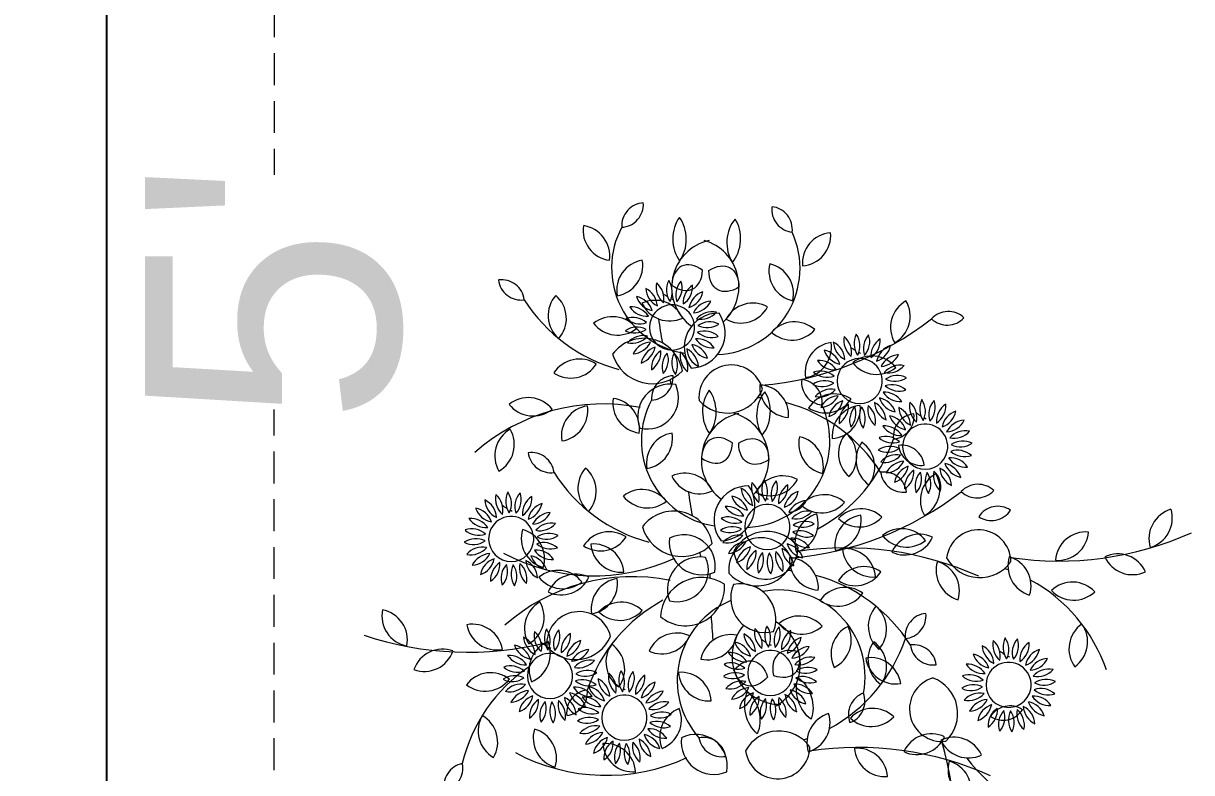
# Model space of a CAD drawing. Header units: inches. Extents: x 572007 to 584304, y -133032 to -127720.
# Drawn here: x 573082.63 to 573119.31, y -132232.44 to -132208.93 of the extents above; entities that cross this region are included whole.
import ezdxf

# ---------------------------------------------------------------- set-up
doc = ezdxf.new("R2010")
doc.units = ezdxf.units.IN
doc.header["$LTSCALE"] = 2
doc.header["$MEASUREMENT"] = 0
doc.header["$PDSIZE"] = 60727.40515
doc.linetypes.add('DASHED', pattern=[0.75, 0.5, -0.25])
doc.styles.get("Standard").update_dxf_attribs({"font": 'arial.ttf'})
doc.dimstyles.new('Standard$0', dxfattribs={"dimtxt": 12, "dimasz": 2.5, "dimexe": 0, "dimexo": 0, "dimgap": 0, "dimtad": 0, "dimdec": 1, "dimzin": 0, "dimdsep": 46, "dimlunit": 4, "dimtxsty": 'Standard', "dimblk": 'ARCHTICK', "dimcen": 15.09, "dimclrd": 47, "dimadec": 0, "dimazin": 0, "dimtfac": 1, "dimtdec": 1, "dimtofl": 0, "dimtmove": 0, "dimatfit": 3, "dimldrblk": 'ARCHTICK', "dimfxl": 1, "dimtolj": 1, "dimtzin": 0, "dimlwd": 20, "dimarcsym": 0})

# ---------------------------------------------------------------- blocks, each defined once
blk = doc.blocks.new('A$C01981B82')
at = {"color": 72, "lineweight": 18}
for centre, radius, start, end in [((0.4561, 1.1874), 0.0372, 93.0695, 183.6871), ((0.417, 1.2221), 0.0372, 273.0695, 3.6871), ((0.7004, 1.2139), 0.0372, 173.0219, 263.6394), ((0.6594, 1.1815), 0.0372, 353.0219, 83.6394), ((0.4056, 1.1804), 0.0496, 171.7055, 262.3231), ((0.3499, 1.1385), 0.0496, 351.7055, 82.3231), ((0.543, 1.119), 0.1405, 152.013, 261.1996), ((0.5782, 1.0873), 0.078, 102.6639, 234.2649), ((0.5317, 1.0886), 0.078, 312.4992, 74.045), ((0.5686, 1.1183), 0.1405, 272.6798, 24.696), ((0.7625, 1.1266), 0.0496, 94.3859, 185.0034), ((0.7094, 1.1717), 0.0496, 274.3859, 5.0034), ((0.4604, 1.0824), 0.0496, 99.3556, 189.9732), ((0.4036, 1.1227), 0.0496, 279.3556, 9.9732), ((0.7081, 1.1139), 0.0496, 166.7357, 257.3533), ((0.649, 1.077), 0.0496, 346.7357, 77.3533), ((0.2235, 1.0625), 0.0372, 7.2191, 97.8366), ((0.2553, 1.1039), 0.0372, 187.2191, 277.8366), ((0.443, 1.055), 0.034, 3.5338, 63.9137), ((0.4919, 1.0876), 0.034, 183.5338, 243.9137), ((0.5091, 1.0877), 0.034, 168.5338, 228.9137), ((0.4535, 1.0688), 0.034, 348.5338, 48.9137), ((0.5258, 1.0833), 0.034, 153.5338, 213.9137), ((0.4672, 1.0795), 0.034, 333.5338, 33.9137), ((0.5408, 1.0747), 0.034, 138.5338, 198.9137), ((0.4832, 1.0862), 0.034, 318.5338, 18.9137), ((0.5004, 1.0886), 0.034, 303.5338, 3.9137), ((0.5531, 1.0626), 0.034, 123.5338, 183.9137), ((0.4827, 1.2081), 0.2633, 212.3816, 254.9539), ((0.3489, 1.0415), 0.0496, 138.6414, 229.2589), ((0.2793, 1.0367), 0.0496, 318.6414, 49.2589), ((0.4365, 1.0389), 0.034, 18.5338, 78.9137), ((0.4752, 1.083), 0.034, 198.5338, 258.9137), ((0.4732, 1.0166), 0.0496, 24.7854, 115.4029), ((0.5648, 1.1892), 0.1369, 235.1224, 238.7122), ((0.5648, 1.1892), 0.1369, 241.5007, 242.7936), ((0.5176, 1.0865), 0.034, 288.5338, 348.9137), ((0.5618, 1.0477), 0.034, 108.5338, 168.9137), ((0.5337, 1.0799), 0.034, 273.5338, 333.9137), ((0.5663, 1.0311), 0.034, 93.5338, 153.9137), ((0.906, 1.0221), 0.0496, 119.6516, 210.2692), ((0.8387, 1.0402), 0.0496, 299.6516, 30.2692), ((0.4343, 1.0216), 0.034, 33.5338, 93.9137), ((0.4604, 1.0743), 0.034, 213.5338, 273.9137), ((0.4969, 1.0822), 0.0496, 204.7854, 295.4029), ((0.5008, 1.0221), 0.0367, 348.7238, 168.7238), ((0.5664, 1.0138), 0.034, 78.5338, 138.9137), ((0.5475, 1.0695), 0.034, 258.5338, 318.9137), ((0.6325, 1.0121), 0.0496, 61.306, 151.9236), ((0.6126, 1.0789), 0.0496, 241.306, 331.9236), ((0.9503, 1.0108), 0.0372, 46.6809, 137.2985), ((0.4039, 0.99), 0.0496, 37.7608, 128.3784), ((0.4123, 1.0592), 0.0496, 217.7608, 308.3784), ((0.4367, 1.0044), 0.034, 48.5338, 108.9137), ((0.4482, 1.0621), 0.034, 228.5338, 288.9137), ((0.5008, 1.0221), 0.0367, 168.7238, 348.7238), ((0.5763, 0.9897), 0.0556, 88.7308, 217.2858), ((0.53, 1.0132), 0.0573, 272.0629, 33.9537), ((0.562, 0.9971), 0.034, 63.5338, 123.9137), ((0.5582, 1.0558), 0.034, 243.5338, 303.9137), ((0.6004, 1.454), 0.528, 274.9597, 307.6591), ((0.7001, 0.9815), 0.0496, 48.3305, 138.9481), ((0.9485, 1.0631), 0.0372, 226.6809, 317.2985), ((0.4435, 0.9885), 0.034, 63.5338, 123.9137), ((0.4397, 1.0471), 0.034, 243.5338, 303.9137), ((0.4541, 0.9748), 0.034, 78.5338, 138.9137), ((0.4353, 1.0304), 0.034, 258.5338, 318.9137), ((0.5535, 0.9821), 0.034, 48.5338, 108.9137), ((0.5649, 1.0398), 0.034, 228.5338, 288.9137), ((0.6957, 1.0511), 0.0496, 228.3305, 318.9481), ((0.8311, 0.9961), 0.034, 153.5338, 213.9137), ((0.7725, 0.9923), 0.034, 333.5338, 33.9137), ((0.8461, 0.9875), 0.034, 138.5338, 198.9137), ((0.7885, 0.999), 0.034, 318.5338, 18.9137), ((0.4551, 0.941), 0.0634, 9.6189, 143.5534), ((0.468, 0.9643), 0.034, 93.5338, 153.9137), ((0.4354, 1.0132), 0.034, 273.5338, 333.9137), ((0.4841, 0.9578), 0.034, 108.5338, 168.9137), ((0.4399, 0.9965), 0.034, 288.5338, 348.9137), ((0.5652, 1.0053), 0.034, 198.5338, 258.9137), ((0.5264, 0.9612), 0.034, 18.5338, 78.9137), ((0.5413, 0.9699), 0.034, 33.5338, 93.9137), ((0.5673, 1.0226), 0.034, 213.5338, 273.9137), ((0.767, 0.9487), 0.0496, 98.6711, 189.2887), ((0.7106, 0.9897), 0.0496, 278.6711, 9.2887), ((0.7483, 0.9678), 0.034, 3.5338, 63.9137), ((0.7972, 1.0004), 0.034, 183.5338, 243.9137), ((0.8145, 1.0005), 0.034, 168.5338, 228.9137), ((0.7588, 0.9816), 0.034, 348.5338, 48.9137), ((0.8701, 1.102), 0.1369, 235.1224, 238.7122), ((0.8584, 0.9754), 0.034, 123.5338, 183.9137), ((0.8057, 1.0014), 0.034, 303.5338, 3.9137), ((0.8229, 0.9993), 0.034, 288.5338, 348.9137), ((0.8671, 0.9605), 0.034, 108.5338, 168.9137), ((0.3502, 0.9211), 0.0496, 56.4382, 147.0558), ((0.4687, 0.9981), 0.0675, 196.6548, 316.5176), ((0.5013, 0.9556), 0.034, 123.5338, 183.9137), ((0.4486, 0.9816), 0.034, 303.5338, 3.9137), ((0.5185, 0.958), 0.034, 138.5338, 198.9137), ((0.4609, 0.9695), 0.034, 318.5338, 18.9137), ((0.5345, 0.9648), 0.034, 153.5338, 213.9137), ((0.4759, 0.9609), 0.034, 333.5338, 33.9137), ((0.5482, 0.9754), 0.034, 168.5338, 228.9137), ((0.4925, 0.9566), 0.034, 348.5338, 48.9137), ((0.5587, 0.9893), 0.034, 183.5338, 243.9137), ((0.5098, 0.9566), 0.034, 3.5338, 63.9137), ((0.7418, 0.9517), 0.034, 18.5338, 78.9137), ((0.7806, 0.9958), 0.034, 198.5338, 258.9137), ((0.8062, 0.9349), 0.0367, 348.7238, 168.7238), ((0.826, 0.9261), 0.0496, 38.2461, 128.8636), ((0.8701, 1.102), 0.1369, 241.5007, 242.7936), ((0.839, 0.9927), 0.034, 273.5338, 333.9137), ((0.8716, 0.9439), 0.034, 93.5338, 153.9137), ((0.336, 0.9893), 0.0496, 236.4382, 327.0558), ((0.5972, 0.9085), 0.0526, 14.5823, 185.739), ((0.7421, 0.9172), 0.034, 48.5338, 108.9137), ((0.7397, 0.9344), 0.034, 33.5338, 93.9137), ((0.7657, 0.9871), 0.034, 213.5338, 273.9137), ((0.8338, 0.9954), 0.0496, 218.2461, 308.8636), ((0.8717, 0.9266), 0.034, 78.5338, 138.9137), ((0.8529, 0.9823), 0.034, 258.5338, 318.9137), ((0.5046, 0.9064), 0.0372, 93.0695, 183.6871), ((0.4655, 0.9411), 0.0372, 273.0695, 3.6871), ((0.7488, 0.9329), 0.0372, 173.0219, 263.6394), ((0.7078, 0.9005), 0.0372, 353.0219, 83.6394), ((0.7488, 0.9013), 0.034, 63.5338, 123.9137), ((0.745, 0.9599), 0.034, 243.5338, 303.9137), ((0.7535, 0.9749), 0.034, 228.5338, 288.9137), ((0.8062, 0.9349), 0.0367, 168.7238, 348.7238), ((0.8673, 0.9099), 0.034, 63.5338, 123.9137), ((0.8635, 0.9686), 0.034, 243.5338, 303.9137), ((0.4978, 0.877), 0.0529, 80.0237, 200.6612), ((0.4604, 0.908), 0.0511, 256.2597, 24.4253), ((0.5908, 0.9445), 0.0617, 222.0026, 338.3187), ((0.6931, 0.9254), 0.0496, 176.2154, 266.8329), ((0.641, 0.8792), 0.0496, 356.2154, 86.8329), ((0.7647, 0.8644), 0.0496, 56.4382, 147.0558), ((0.7595, 0.8876), 0.034, 78.5338, 138.9137), ((0.7406, 0.9432), 0.034, 258.5338, 318.9137), ((0.8466, 0.8827), 0.034, 33.5338, 93.9137), ((0.8727, 0.9354), 0.034, 213.5338, 273.9137), ((0.8588, 0.8949), 0.034, 48.5338, 108.9137), ((0.8703, 0.9526), 0.034, 228.5338, 288.9137), ((0.3881, 0.5846), 0.3131, 78.7449, 131.6284), ((0.2668, 0.8584), 0.0496, 38.2461, 128.8636), ((0.2747, 0.9277), 0.0496, 218.2461, 308.8636), ((0.3704, 0.8455), 0.0496, 98.6711, 189.2887), ((0.3141, 0.8865), 0.0496, 278.6711, 9.2887), ((0.4541, 0.8995), 0.0496, 171.7055, 262.3231), ((0.3984, 0.8575), 0.0496, 351.7055, 82.3231), ((0.5915, 0.8381), 0.1405, 152.013, 261.1996), ((0.6171, 0.8373), 0.1405, 272.6798, 24.696), ((0.6179, 0.6456), 0.2633, 83.6415, 85.0889), ((0.6179, 0.6456), 0.2633, 32.3816, 74.9539), ((0.7505, 0.9327), 0.0496, 236.4382, 327.0558), ((0.7733, 0.8771), 0.034, 93.5338, 153.9137), ((0.7407, 0.926), 0.034, 273.5338, 333.9137), ((0.7894, 0.8706), 0.034, 108.5338, 168.9137), ((0.7452, 0.9093), 0.034, 288.5338, 348.9137), ((0.811, 0.8456), 0.0496, 94.3859, 185.0034), ((0.7578, 0.8907), 0.0496, 274.3859, 5.0034), ((0.8066, 0.8684), 0.034, 123.5338, 183.9137), ((0.7539, 0.8944), 0.034, 303.5338, 3.9137), ((0.8535, 0.8882), 0.034, 168.5338, 228.9137), ((0.7979, 0.8694), 0.034, 348.5338, 48.9137), ((0.864, 0.9021), 0.034, 183.5338, 243.9137), ((0.8151, 0.8694), 0.034, 3.5338, 63.9137), ((0.8705, 0.9181), 0.034, 198.5338, 258.9137), ((0.8318, 0.874), 0.034, 18.5338, 78.9137), ((0.9211, 0.8939), 0.034, 168.5338, 228.9137), ((0.8654, 0.875), 0.034, 348.5338, 48.9137), ((0.9378, 0.8895), 0.034, 153.5338, 213.9137), ((0.8791, 0.8857), 0.034, 333.5338, 33.9137), ((0.9527, 0.8809), 0.034, 138.5338, 198.9137), ((0.8951, 0.8924), 0.034, 318.5338, 18.9137), ((0.965, 0.8688), 0.034, 123.5338, 183.9137), ((0.9123, 0.8948), 0.034, 303.5338, 3.9137), ((0.6266, 0.8063), 0.078, 102.6639, 234.2649), ((0.5802, 0.8076), 0.078, 312.4992, 74.045), ((0.8238, 0.8708), 0.034, 138.5338, 198.9137), ((0.7662, 0.8823), 0.034, 318.5338, 18.9137), ((0.8398, 0.8776), 0.034, 153.5338, 213.9137), ((0.7812, 0.8737), 0.034, 333.5338, 33.9137), ((0.8484, 0.8451), 0.034, 18.5338, 78.9137), ((0.8872, 0.8892), 0.034, 198.5338, 258.9137), ((0.8981, 0.8446), 0.0372, 95.6815, 186.299), ((0.8575, 0.8776), 0.0372, 275.6815, 6.299), ((0.855, 0.8612), 0.034, 3.5338, 63.9137), ((0.9038, 0.8938), 0.034, 183.5338, 243.9137), ((0.9768, 0.9954), 0.1369, 235.1224, 238.7122), ((0.9768, 0.9954), 0.1369, 241.5007, 242.7936), ((0.9295, 0.8927), 0.034, 288.5338, 348.9137), ((0.9737, 0.8539), 0.034, 108.5338, 168.9137), ((0.262, 0.8135), 0.0496, 119.6516, 210.2692), ((0.1946, 0.8316), 0.0496, 299.6516, 30.2692), ((0.8463, 0.8279), 0.034, 33.5338, 93.9137), ((0.8723, 0.8805), 0.034, 213.5338, 273.9137), ((0.9128, 0.8283), 0.0367, 348.7238, 168.7238), ((0.9456, 0.8861), 0.034, 273.5338, 333.9137), ((0.9782, 0.8373), 0.034, 93.5338, 153.9137), ((0.5089, 0.8014), 0.0496, 99.3556, 189.9732), ((0.452, 0.8417), 0.0496, 279.3556, 9.9732), ((0.7566, 0.833), 0.0496, 166.7357, 257.3533), ((0.6975, 0.796), 0.0496, 346.7357, 77.3533), ((0.612, 0.9257), 0.2633, 298.5642, 341.1365), ((0.8213, 0.8171), 0.0496, 138.6414, 229.2589), ((0.7518, 0.8123), 0.0496, 318.6414, 49.2589), ((0.8487, 0.8107), 0.034, 48.5338, 108.9137), ((0.8602, 0.8683), 0.034, 228.5338, 288.9137), ((0.9783, 0.82), 0.034, 78.5338, 138.9137), ((0.9595, 0.8757), 0.034, 258.5338, 318.9137), ((0.974, 0.8033), 0.034, 63.5338, 123.9137), ((0.2719, 0.7815), 0.0372, 7.2191, 97.8366), ((0.3038, 0.823), 0.0372, 187.2191, 277.8366), ((0.8498, 0.8065), 0.0496, 144.2592, 234.8768), ((0.7811, 0.7949), 0.0496, 324.2592, 54.8768), ((0.8554, 0.7947), 0.034, 63.5338, 123.9137), ((0.8516, 0.8533), 0.034, 243.5338, 303.9137), ((0.8744, 0.7934), 0.0372, 7.2191, 97.8366), ((0.9062, 0.8349), 0.0372, 187.2191, 277.8366), ((0.9128, 0.8283), 0.0367, 168.7238, 348.7238), ((0.9654, 0.7884), 0.034, 48.5338, 108.9137), ((0.9769, 0.846), 0.034, 228.5338, 288.9137), ((0.9701, 0.862), 0.034, 243.5338, 303.9137), ((0.8661, 0.781), 0.034, 78.5338, 138.9137), ((0.8472, 0.8366), 0.034, 258.5338, 318.9137), ((0.8799, 0.7705), 0.034, 93.5338, 153.9137), ((0.8473, 0.8194), 0.034, 273.5338, 333.9137), ((0.9771, 0.8116), 0.034, 198.5338, 258.9137), ((0.9384, 0.7674), 0.034, 18.5338, 78.9137), ((0.9533, 0.7761), 0.034, 33.5338, 93.9137), ((0.9793, 0.8288), 0.034, 213.5338, 273.9137), ((0.5312, 0.9272), 0.2633, 212.3816, 254.9539), ((0.3973, 0.7605), 0.0496, 138.6414, 229.2589), ((0.3278, 0.7557), 0.0496, 318.6414, 49.2589), ((0.5216, 0.7356), 0.0496, 24.7854, 115.4029), ((0.5454, 0.8012), 0.0496, 204.7854, 295.4029), ((0.681, 0.7311), 0.0496, 61.306, 151.9236), ((0.8454, 0.7498), 0.0372, 7.2191, 97.8366), ((0.8772, 0.7913), 0.0372, 187.2191, 277.8366), ((0.896, 0.764), 0.034, 108.5338, 168.9137), ((0.8519, 0.8027), 0.034, 288.5338, 348.9137), ((0.9132, 0.7618), 0.034, 123.5338, 183.9137), ((0.8606, 0.7878), 0.034, 303.5338, 3.9137), ((0.9304, 0.7642), 0.034, 138.5338, 198.9137), ((0.8728, 0.7757), 0.034, 318.5338, 18.9137), ((0.9545, 0.7411), 0.0496, 119.6516, 210.2692), ((0.8872, 0.7592), 0.0496, 299.6516, 30.2692), ((0.9464, 0.771), 0.034, 153.5338, 213.9137), ((0.8878, 0.7672), 0.034, 333.5338, 33.9137), ((0.9601, 0.7816), 0.034, 168.5338, 228.9137), ((0.9045, 0.7628), 0.034, 348.5338, 48.9137), ((0.9706, 0.7955), 0.034, 183.5338, 243.9137), ((0.9217, 0.7629), 0.034, 3.5338, 63.9137), ((0.6248, 0.7087), 0.0556, 88.7308, 217.2858), ((0.5785, 0.7322), 0.0573, 272.0629, 33.9537), ((0.5981, 0.7304), 0.034, 3.5338, 63.9137), ((0.647, 0.763), 0.034, 183.5338, 243.9137), ((0.6642, 0.7631), 0.034, 168.5338, 228.9137), ((0.6086, 0.7442), 0.034, 348.5338, 48.9137), ((0.661, 0.7979), 0.0496, 241.306, 331.9236), ((0.6809, 0.7587), 0.034, 153.5338, 213.9137), ((0.6223, 0.7549), 0.034, 333.5338, 33.9137), ((0.6959, 0.7501), 0.034, 138.5338, 198.9137), ((0.6383, 0.7616), 0.034, 318.5338, 18.9137), ((0.6555, 0.764), 0.034, 303.5338, 3.9137), ((0.7081, 0.738), 0.034, 123.5338, 183.9137), ((0.9988, 0.7298), 0.0372, 46.6809, 137.2985), ((0.1813, 0.711), 0.034, 3.5338, 63.9137), ((0.2302, 0.7436), 0.034, 183.5338, 243.9137), ((0.2474, 0.7437), 0.034, 168.5338, 228.9137), ((0.1918, 0.7248), 0.034, 348.5338, 48.9137), ((0.2641, 0.7393), 0.034, 153.5338, 213.9137), ((0.2055, 0.7355), 0.034, 333.5338, 33.9137), ((0.2791, 0.7308), 0.034, 138.5338, 198.9137), ((0.2215, 0.7423), 0.034, 318.5338, 18.9137), ((0.2387, 0.7446), 0.034, 303.5338, 3.9137), ((0.2914, 0.7186), 0.034, 123.5338, 183.9137), ((0.4524, 0.709), 0.0496, 37.7608, 128.3784), ((0.4608, 0.7782), 0.0496, 217.7608, 308.3784), ((0.5916, 0.7143), 0.034, 18.5338, 78.9137), ((0.6303, 0.7584), 0.034, 198.5338, 258.9137), ((0.7199, 0.8646), 0.1369, 235.1224, 238.7122), ((0.7199, 0.8646), 0.1369, 241.5007, 242.7936), ((0.6727, 0.7619), 0.034, 288.5338, 348.9137), ((0.7168, 0.7231), 0.034, 108.5338, 168.9137), ((0.6489, 1.173), 0.528, 274.9597, 307.6591), ((0.7486, 0.7005), 0.0496, 48.3305, 138.9481), ((0.997, 0.7821), 0.0372, 226.6809, 317.2985), ((0.1748, 0.6949), 0.034, 18.5338, 78.9137), ((0.2135, 0.7391), 0.034, 198.5338, 258.9137), ((0.3031, 0.8452), 0.1369, 235.1224, 238.7122), ((0.3031, 0.8452), 0.1369, 241.5007, 242.7936), ((0.2559, 0.7425), 0.034, 288.5338, 348.9137), ((0.3001, 0.7037), 0.034, 108.5338, 168.9137), ((0.5036, 0.6601), 0.0634, 9.6189, 143.5534), ((0.5894, 0.6971), 0.034, 33.5338, 93.9137), ((0.6154, 0.7497), 0.034, 213.5338, 273.9137), ((0.6559, 0.6975), 0.0367, 348.7238, 168.7238), ((0.6888, 0.7553), 0.034, 273.5338, 333.9137), ((0.7214, 0.7065), 0.034, 93.5338, 153.9137), ((0.7215, 0.6892), 0.034, 78.5338, 138.9137), ((0.7026, 0.7449), 0.034, 258.5338, 318.9137), ((0.7442, 0.7701), 0.0496, 228.3305, 318.9481), ((0.808, 0.6776), 0.0496, 46.4624, 137.0799), ((1.031, 0.694), 0.0372, 56.2196, 146.8372), ((1.0205, 0.7452), 0.0372, 236.2196, 326.8372), ((1.3265, 0.6787), 0.0496, 106.1335, 196.7511), ((1.2653, 0.712), 0.0496, 286.1335, 16.7511), ((0.1726, 0.6777), 0.034, 33.5338, 93.9137), ((0.1986, 0.7304), 0.034, 213.5338, 273.9137), ((0.2391, 0.6781), 0.0367, 348.7238, 168.7238), ((0.272, 0.736), 0.034, 273.5338, 333.9137), ((0.3046, 0.6871), 0.034, 93.5338, 153.9137), ((0.3047, 0.6698), 0.034, 78.5338, 138.9137), ((0.5918, 0.6799), 0.034, 48.5338, 108.9137), ((0.6033, 0.7375), 0.034, 228.5338, 288.9137), ((0.6559, 0.6975), 0.0367, 168.7238, 348.7238), ((0.7171, 0.6725), 0.034, 63.5338, 123.9137), ((0.7505, 0.6713), 0.0496, 106.6852, 197.3027), ((0.689, 0.704), 0.0496, 286.6852, 17.3027), ((0.8155, 0.6677), 0.0496, 98.6711, 189.2887), ((0.7591, 0.7087), 0.0496, 278.6711, 9.2887), ((0.8058, 0.7472), 0.0496, 226.4624, 317.0799), ((0.175, 0.6605), 0.034, 48.5338, 108.9137), ((0.1865, 0.7181), 0.034, 228.5338, 288.9137), ((0.2391, 0.6781), 0.0367, 168.7238, 348.7238), ((0.3051, 0.6792), 0.0496, 163.2489, 253.8665), ((0.2439, 0.6459), 0.0496, 343.2489, 73.8665), ((0.2858, 0.7255), 0.034, 258.5338, 318.9137), ((0.3003, 0.6532), 0.034, 63.5338, 123.9137), ((0.3986, 0.6401), 0.0496, 56.4382, 147.0558), ((0.5172, 0.7171), 0.0675, 196.6548, 316.5176), ((0.5202, 0.6337), 0.0511, 349.0929, 117.2584), ((0.5986, 0.6639), 0.034, 63.5338, 123.9137), ((0.5948, 0.7225), 0.034, 243.5338, 303.9137), ((0.6554, 0.6287), 0.0617, 35.1994, 151.5155), ((0.7085, 0.6576), 0.034, 48.5338, 108.9137), ((0.72, 0.7152), 0.034, 228.5338, 288.9137), ((0.7133, 0.7312), 0.034, 243.5338, 303.9137), ((0.8744, 0.6451), 0.0496, 38.2461, 128.8636), ((0.9036, 0.6361), 0.0496, 64.6545, 155.272), ((0.9997, 0.6404), 0.0526, 1.0642, 172.2209), ((1.1303, 1.1701), 0.528, 261.4416, 294.1409), ((1.1742, 0.6399), 0.0496, 85.153, 175.7706), ((1.129, 0.6929), 0.0496, 265.153, 355.7706), ((0.1818, 0.6445), 0.034, 63.5338, 123.9137), ((0.178, 0.7031), 0.034, 243.5338, 303.9137), ((0.2918, 0.6382), 0.034, 48.5338, 108.9137), ((0.3032, 0.6958), 0.034, 228.5338, 288.9137), ((0.2965, 0.7118), 0.034, 243.5338, 303.9137), ((0.3844, 0.7083), 0.0496, 236.4382, 327.0558), ((0.3728, 0.6204), 0.0496, 4.2294, 94.847), ((0.4181, 0.6735), 0.0496, 184.2294, 274.847), ((0.5493, 0.6726), 0.0529, 172.8569, 293.4944), ((0.6092, 0.6502), 0.034, 78.5338, 138.9137), ((0.5904, 0.7058), 0.034, 258.5338, 318.9137), ((0.6231, 0.6397), 0.034, 93.5338, 153.9137), ((0.5905, 0.6886), 0.034, 273.5338, 333.9137), ((0.6457, 0.6275), 0.0526, 14.5823, 185.739), ((0.6392, 0.6332), 0.034, 108.5338, 168.9137), ((0.595, 0.6719), 0.034, 288.5338, 348.9137), ((0.7203, 0.6808), 0.034, 198.5338, 258.9137), ((0.6815, 0.6366), 0.034, 18.5338, 78.9137), ((0.6964, 0.6453), 0.034, 33.5338, 93.9137), ((0.7224, 0.698), 0.034, 213.5338, 273.9137), ((0.612, 0.9257), 0.2633, 288.4292, 289.8766), ((0.8823, 0.7144), 0.0496, 218.2461, 308.8636), ((0.8798, 0.7016), 0.0496, 244.6545, 335.272), ((0.1924, 0.6308), 0.034, 78.5338, 138.9137), ((0.1736, 0.6864), 0.034, 258.5338, 318.9137), ((0.2063, 0.6203), 0.034, 93.5338, 153.9137), ((0.1737, 0.6692), 0.034, 273.5338, 333.9137), ((0.3743, 0.9313), 0.3131, 241.8897, 294.7732), ((0.3035, 0.6614), 0.034, 198.5338, 258.9137), ((0.2647, 0.6172), 0.034, 18.5338, 78.9137), ((0.2796, 0.6259), 0.034, 33.5338, 93.9137), ((0.3056, 0.6786), 0.034, 213.5338, 273.9137), ((0.5463, 0.596), 0.0529, 80.0237, 200.6612), ((0.5089, 0.627), 0.0511, 256.2597, 24.4253), ((0.6533, 0.6653), 0.0526, 187.7791, 358.9358), ((0.6564, 0.631), 0.034, 123.5338, 183.9137), ((0.6037, 0.657), 0.034, 303.5338, 3.9137), ((0.6736, 0.6334), 0.034, 138.5338, 198.9137), ((0.616, 0.6449), 0.034, 318.5338, 18.9137), ((0.6896, 0.6402), 0.034, 153.5338, 213.9137), ((0.6309, 0.6364), 0.034, 333.5338, 33.9137), ((0.7033, 0.6508), 0.034, 168.5338, 228.9137), ((0.6476, 0.632), 0.034, 348.5338, 48.9137), ((0.7137, 0.6647), 0.034, 183.5338, 243.9137), ((0.6649, 0.6321), 0.034, 3.5338, 63.9137), ((0.7416, 0.6444), 0.0496, 176.2154, 266.8329), ((0.6894, 0.5982), 0.0496, 356.2154, 86.8329), ((0.7839, 0.1356), 0.528, 65.8591, 98.5584), ((0.7825, 0.6128), 0.0496, 4.2294, 94.847), ((0.8278, 0.6658), 0.0496, 184.2294, 274.847), ((1.0019, 0.6769), 0.0617, 208.4845, 324.8006), ((1.0969, 0.6344), 0.0496, 162.6973, 253.3148), ((1.0354, 0.6017), 0.0496, 342.6973, 73.3148), ((1.2263, 0.6041), 0.0496, 24.728, 115.3455), ((1.2501, 0.6696), 0.0496, 204.728, 295.3455), ((0.2224, 0.6138), 0.034, 108.5338, 168.9137), ((0.1782, 0.6526), 0.034, 288.5338, 348.9137), ((0.2396, 0.6116), 0.034, 123.5338, 183.9137), ((0.1869, 0.6377), 0.034, 303.5338, 3.9137), ((0.2568, 0.614), 0.034, 138.5338, 198.9137), ((0.1992, 0.6255), 0.034, 318.5338, 18.9137), ((0.2728, 0.6208), 0.034, 153.5338, 213.9137), ((0.2142, 0.617), 0.034, 333.5338, 33.9137), ((0.2865, 0.6315), 0.034, 168.5338, 228.9137), ((0.2308, 0.6126), 0.034, 348.5338, 48.9137), ((0.297, 0.6453), 0.034, 183.5338, 243.9137), ((0.2481, 0.6127), 0.034, 3.5338, 63.9137), ((0.6392, 0.6635), 0.0617, 222.0026, 338.3187), ((0.8132, 0.5835), 0.0496, 56.4382, 147.0558), ((0.9801, 0.627), 0.0496, 163.2489, 253.8665), ((0.9189, 0.5936), 0.0496, 343.2489, 73.8665), ((0.9584, 0.38), 0.2633, 70.1234, 71.5708), ((0.4366, 0.3036), 0.3131, 78.7449, 131.6284), ((0.3153, 0.5774), 0.0496, 38.2461, 128.8636), ((0.3231, 0.6467), 0.0496, 218.2461, 308.8636), ((0.3442, 0.5712), 0.0496, 64.6545, 155.272), ((0.3204, 0.6367), 0.0496, 244.6545, 335.272), ((0.4189, 0.5646), 0.0496, 98.6711, 189.2887), ((0.3625, 0.6055), 0.0496, 278.6711, 9.2887), ((0.5493, 0.5481), 0.0675, 57.0005, 176.8634), ((0.6664, 0.3646), 0.2633, 83.6415, 85.0889), ((0.6664, 0.3646), 0.2633, 32.3816, 74.9539), ((0.799, 0.6517), 0.0496, 236.4382, 327.0558), ((0.9584, 0.38), 0.2633, 18.8635, 61.4358), ((0.5228, 0.6004), 0.0634, 229.9647, 3.8992), ((0.6519, 0.5815), 0.0556, 156.2324, 284.7873), ((0.6125, 0.5477), 0.0573, 339.5644, 101.4552), ((0.6745, 0.4546), 0.1405, 348.8222, 100.8383), ((0.7824, 0.5497), 0.0496, 54.57, 145.1876), ((0.7704, 0.6183), 0.0496, 234.57, 325.1876), ((1.1523, 0.5584), 0.0496, 42.9201, 133.5376), ((1.1544, 0.6281), 0.0496, 222.9201, 313.5376), ((0.3104, 0.5326), 0.0496, 119.6516, 210.2692), ((0.2431, 0.5506), 0.0496, 299.6516, 30.2692), ((0.612, 0.3471), 0.2633, 118.5642, 161.1365), ((0.4182, 0.5256), 0.0496, 46.4624, 137.0799), ((0.6498, 0.4479), 0.1405, 112.3185, 221.5051), ((0.0783, 0.553), 0.0496, 168.7916, 259.4091), ((0.0206, 0.5139), 0.0496, 348.7916, 79.4091), ((0.3496, 0.5073), 0.0526, 13.3218, 184.4785), ((0.416, 0.5953), 0.0496, 226.4624, 317.0799), ((0.708, 0.5032), 0.0496, 41.5945, 132.2121), ((0.8698, 0.5361), 0.0496, 138.6414, 229.2589), ((0.8003, 0.5313), 0.0496, 318.6414, 49.2589), ((0.9175, 0.5201), 0.0372, 95.6815, 186.299), ((0.8769, 0.553), 0.0372, 275.6815, 6.299), ((0.1759, 0.4899), 0.0496, 9.7721, 100.3897), ((0.2158, 0.5471), 0.0496, 189.7721, 280.3897), ((0.6765, 0.487), 0.078, 139.2532, 270.8542), ((0.6691, 0.5257), 0.034, 168.5338, 228.9137), ((0.6134, 0.5068), 0.034, 348.5338, 48.9137), ((0.6858, 0.5213), 0.034, 153.5338, 213.9137), ((0.6271, 0.5175), 0.034, 333.5338, 33.9137), ((0.7007, 0.5128), 0.034, 138.5338, 198.9137), ((0.6431, 0.5242), 0.034, 318.5338, 18.9137), ((0.6317, 0.4748), 0.078, 299.4731, 61.0189), ((0.7118, 0.5728), 0.0496, 221.5945, 312.2121), ((0.8091, 0.4914), 0.0496, 116.1648, 206.7824), ((0.743, 0.5136), 0.0496, 296.1648, 26.7824), ((1.1963, 0.4992), 0.0496, 125.1232, 215.7408), ((1.1275, 0.5107), 0.0496, 305.1232, 35.7408), ((0.1684, 1.0219), 0.528, 251.4017, 284.1011), ((0.2443, 0.4881), 0.034, 3.5338, 63.9137), ((0.2932, 0.5208), 0.034, 183.5338, 243.9137), ((0.3104, 0.5208), 0.034, 168.5338, 228.9137), ((0.2548, 0.502), 0.034, 348.5338, 48.9137), ((0.3271, 0.5165), 0.034, 153.5338, 213.9137), ((0.2685, 0.5126), 0.034, 333.5338, 33.9137), ((0.3439, 0.5435), 0.0617, 220.7421, 337.0582), ((0.3421, 0.5079), 0.034, 138.5338, 198.9137), ((0.2845, 0.5194), 0.034, 318.5338, 18.9137), ((0.3017, 0.5218), 0.034, 303.5338, 3.9137), ((0.3544, 0.4958), 0.034, 123.5338, 183.9137), ((0.5087, 0.4755), 0.0496, 65.1397, 155.7573), ((0.4844, 0.5408), 0.0496, 245.1397, 335.7573), ((0.5963, 0.4729), 0.0496, 78.1152, 168.7328), ((0.558, 0.5311), 0.0496, 258.1152, 348.7328), ((0.6029, 0.493), 0.034, 3.5338, 63.9137), ((0.6518, 0.5256), 0.034, 183.5338, 243.9137), ((0.7248, 0.6272), 0.1369, 235.1224, 238.7122), ((0.713, 0.5006), 0.034, 123.5338, 183.9137), ((0.6603, 0.5266), 0.034, 303.5338, 3.9137), ((0.6775, 0.5245), 0.034, 288.5338, 348.9137), ((0.7217, 0.4857), 0.034, 108.5338, 168.9137), ((0.6314, 0.6011), 0.2633, 298.5642, 341.1365), ((1.0735, 0.5019), 0.034, 153.5338, 213.9137), ((1.0148, 0.4981), 0.034, 333.5338, 33.9137), ((1.0884, 0.4934), 0.034, 138.5338, 198.9137), ((1.0308, 0.5049), 0.034, 318.5338, 18.9137), ((0.1276, 0.4493), 0.0496, 70.1971, 160.8147), ((0.0976, 0.5122), 0.0496, 250.1971, 340.8147), ((0.2378, 0.4721), 0.034, 18.5338, 78.9137), ((0.2765, 0.5162), 0.034, 198.5338, 258.9137), ((0.3178, 0.4653), 0.0496, 112.2278, 202.8454), ((0.2534, 0.4919), 0.0496, 292.2278, 22.8454), ((0.3661, 0.6224), 0.1369, 235.1224, 238.7122), ((0.3661, 0.6224), 0.1369, 241.5007, 242.7936), ((0.3189, 0.5196), 0.034, 288.5338, 348.9137), ((0.3631, 0.4809), 0.034, 108.5338, 168.9137), ((0.335, 0.5131), 0.034, 273.5338, 333.9137), ((0.3676, 0.4642), 0.034, 93.5338, 153.9137), ((0.4429, 0.4779), 0.0496, 144.2592, 234.8768), ((0.3742, 0.4663), 0.0496, 324.2592, 54.8768), ((0.5964, 0.4769), 0.034, 18.5338, 78.9137), ((0.6352, 0.5211), 0.034, 198.5338, 258.9137), ((0.6608, 0.4601), 0.0367, 348.7238, 168.7238), ((0.7248, 0.6272), 0.1369, 241.5007, 242.7936), ((0.6936, 0.518), 0.034, 273.5338, 333.9137), ((0.7262, 0.4691), 0.034, 93.5338, 153.9137), ((0.8692, 0.4819), 0.0496, 144.2592, 234.8768), ((0.8005, 0.4703), 0.0496, 324.2592, 54.8768), ((0.8938, 0.4688), 0.0372, 7.2191, 97.8366), ((0.9256, 0.5103), 0.0372, 187.2191, 277.8366), ((0.9907, 0.4736), 0.034, 3.5338, 63.9137), ((1.0395, 0.5062), 0.034, 183.5338, 243.9137), ((1.0568, 0.5063), 0.034, 168.5338, 228.9137), ((1.0011, 0.4875), 0.034, 348.5338, 48.9137), ((1.1125, 0.6079), 0.1369, 235.1224, 238.7122), ((1.1007, 0.4812), 0.034, 123.5338, 183.9137), ((1.048, 0.5073), 0.034, 303.5338, 3.9137), ((1.0652, 0.5051), 0.034, 288.5338, 348.9137), ((1.1094, 0.4663), 0.034, 108.5338, 168.9137), ((0.2356, 0.4548), 0.034, 33.5338, 93.9137), ((0.2617, 0.5075), 0.034, 213.5338, 273.9137), ((0.3021, 0.4553), 0.0367, 348.7238, 168.7238), ((0.3677, 0.447), 0.034, 78.5338, 138.9137), ((0.3488, 0.5026), 0.034, 258.5338, 318.9137), ((0.5967, 0.4425), 0.034, 48.5338, 108.9137), ((0.5943, 0.4597), 0.034, 33.5338, 93.9137), ((0.6203, 0.5124), 0.034, 213.5338, 273.9137), ((0.7263, 0.4518), 0.034, 78.5338, 138.9137), ((0.7075, 0.5075), 0.034, 258.5338, 318.9137), ((0.8239, 0.4355), 0.0496, 8.5147, 99.1322), ((0.865, 0.4918), 0.0496, 188.5147, 279.1322), ((0.9841, 0.4575), 0.034, 18.5338, 78.9137), ((1.0229, 0.5017), 0.034, 198.5338, 258.9137), ((1.0485, 0.4408), 0.0367, 348.7238, 168.7238), ((1.1125, 0.6079), 0.1369, 241.5007, 242.7936), ((1.0813, 0.4986), 0.034, 273.5338, 333.9137), ((1.1139, 0.4497), 0.034, 93.5338, 153.9137), ((0.4158, 0.2521), 0.2633, 124.1069, 166.6792), ((0.2057, 0.411), 0.0496, 52.005, 142.6226), ((0.238, 0.4376), 0.034, 48.5338, 108.9137), ((0.2495, 0.4953), 0.034, 228.5338, 288.9137), ((0.3021, 0.4553), 0.0367, 168.7238, 348.7238), ((0.3633, 0.4303), 0.034, 63.5338, 123.9137), ((0.3595, 0.4889), 0.034, 243.5338, 303.9137), ((0.4316, 0.453), 0.034, 168.5338, 228.9137), ((0.3759, 0.4342), 0.034, 348.5338, 48.9137), ((0.4483, 0.4486), 0.034, 153.5338, 213.9137), ((0.3896, 0.4448), 0.034, 333.5338, 33.9137), ((0.4633, 0.4401), 0.034, 138.5338, 198.9137), ((0.4056, 0.4516), 0.034, 318.5338, 18.9137), ((0.4755, 0.428), 0.034, 123.5338, 183.9137), ((0.4228, 0.454), 0.034, 303.5338, 3.9137), ((0.5151, 0.4117), 0.0496, 3.5449, 94.1625), ((0.5609, 0.4642), 0.0496, 183.5449, 274.1625), ((0.6034, 0.4265), 0.034, 63.5338, 123.9137), ((0.5996, 0.4851), 0.034, 243.5338, 303.9137), ((0.6081, 0.5001), 0.034, 228.5338, 288.9137), ((0.6608, 0.4601), 0.0367, 168.7238, 348.7238), ((0.7219, 0.4352), 0.034, 63.5338, 123.9137), ((0.7181, 0.4938), 0.034, 243.5338, 303.9137), ((0.9844, 0.4231), 0.034, 48.5338, 108.9137), ((0.982, 0.4403), 0.034, 33.5338, 93.9137), ((1.008, 0.493), 0.034, 213.5338, 273.9137), ((1.114, 0.4325), 0.034, 78.5338, 138.9137), ((1.0952, 0.4881), 0.034, 258.5338, 318.9137), ((0.1968, 0.4801), 0.0496, 232.005, 322.6226), ((0.2448, 0.4216), 0.034, 63.5338, 123.9137), ((0.241, 0.4803), 0.034, 243.5338, 303.9137), ((0.2554, 0.4079), 0.034, 78.5338, 138.9137), ((0.2366, 0.4636), 0.034, 258.5338, 318.9137), ((0.3548, 0.4153), 0.034, 48.5338, 108.9137), ((0.3662, 0.473), 0.034, 228.5338, 288.9137), ((0.3589, 0.4042), 0.034, 18.5338, 78.9137), ((0.3977, 0.4484), 0.034, 198.5338, 258.9137), ((0.3655, 0.4203), 0.034, 3.5338, 63.9137), ((0.4143, 0.4529), 0.034, 183.5338, 243.9137), ((0.4873, 0.5546), 0.1369, 235.1224, 238.7122), ((0.4401, 0.4518), 0.034, 288.5338, 348.9137), ((0.4842, 0.4131), 0.034, 108.5338, 168.9137), ((0.6141, 0.4128), 0.034, 78.5338, 138.9137), ((0.5952, 0.4684), 0.034, 258.5338, 318.9137), ((0.7013, 0.4079), 0.034, 33.5338, 93.9137), ((0.7273, 0.4606), 0.034, 213.5338, 273.9137), ((0.7134, 0.4202), 0.034, 48.5338, 108.9137), ((0.7249, 0.4778), 0.034, 228.5338, 288.9137), ((0.9399, 0.4014), 0.0526, 105.8865, 277.0432), ((0.904, 0.3941), 0.0617, 313.3068, 69.6229), ((0.9911, 0.4071), 0.034, 63.5338, 123.9137), ((0.9873, 0.4657), 0.034, 243.5338, 303.9137), ((0.9959, 0.4807), 0.034, 228.5338, 288.9137), ((1.0485, 0.4408), 0.0367, 168.7238, 348.7238), ((1.1097, 0.4158), 0.034, 63.5338, 123.9137), ((1.1058, 0.4744), 0.034, 243.5338, 303.9137), ((0.2693, 0.3975), 0.034, 93.5338, 153.9137), ((0.2367, 0.4463), 0.034, 273.5338, 333.9137), ((0.2854, 0.3909), 0.034, 108.5338, 168.9137), ((0.2412, 0.4297), 0.034, 288.5338, 348.9137), ((0.36, 0.4224), 0.034, 183.5338, 243.9137), ((0.3111, 0.3898), 0.034, 3.5338, 63.9137), ((0.3665, 0.3953), 0.0372, 95.6815, 186.299), ((0.3259, 0.4282), 0.0372, 275.6815, 6.299), ((0.3665, 0.4385), 0.034, 198.5338, 258.9137), ((0.3277, 0.3944), 0.034, 18.5338, 78.9137), ((0.3426, 0.4031), 0.034, 33.5338, 93.9137), ((0.3686, 0.4558), 0.034, 213.5338, 273.9137), ((0.3568, 0.387), 0.034, 33.5338, 93.9137), ((0.3828, 0.4397), 0.034, 213.5338, 273.9137), ((0.4233, 0.3875), 0.0367, 348.7238, 168.7238), ((0.4873, 0.5546), 0.1369, 241.5007, 242.7936), ((0.4561, 0.4453), 0.034, 273.5338, 333.9137), ((0.4888, 0.3964), 0.034, 93.5338, 153.9137), ((0.6279, 0.4023), 0.034, 93.5338, 153.9137), ((0.5953, 0.4512), 0.034, 273.5338, 333.9137), ((0.644, 0.3958), 0.034, 108.5338, 168.9137), ((0.5999, 0.4345), 0.034, 288.5338, 348.9137), ((0.6612, 0.3936), 0.034, 123.5338, 183.9137), ((0.6086, 0.4197), 0.034, 303.5338, 3.9137), ((0.6784, 0.396), 0.034, 138.5338, 198.9137), ((0.6208, 0.4075), 0.034, 318.5338, 18.9137), ((0.7081, 0.4134), 0.034, 168.5338, 228.9137), ((0.6525, 0.3946), 0.034, 348.5338, 48.9137), ((0.7186, 0.4273), 0.034, 183.5338, 243.9137), ((0.6697, 0.3947), 0.034, 3.5338, 63.9137), ((0.7251, 0.4434), 0.034, 198.5338, 258.9137), ((0.6864, 0.3992), 0.034, 18.5338, 78.9137), ((0.825, 0.3924), 0.0372, 109.8787, 200.4963), ((0.7775, 0.4143), 0.0372, 289.8787, 20.4963), ((1.0018, 0.3934), 0.034, 78.5338, 138.9137), ((0.9829, 0.4491), 0.034, 258.5338, 318.9137), ((1.089, 0.3885), 0.034, 33.5338, 93.9137), ((1.115, 0.4412), 0.034, 213.5338, 273.9137), ((1.1011, 0.4008), 0.034, 48.5338, 108.9137), ((1.1126, 0.4584), 0.034, 228.5338, 288.9137), ((0.3026, 0.3888), 0.034, 123.5338, 183.9137), ((0.2499, 0.4148), 0.034, 303.5338, 3.9137), ((0.3198, 0.3912), 0.034, 138.5338, 198.9137), ((0.2622, 0.4027), 0.034, 318.5338, 18.9137), ((0.3358, 0.3979), 0.034, 153.5338, 213.9137), ((0.2772, 0.3941), 0.034, 333.5338, 33.9137), ((0.3495, 0.4086), 0.034, 168.5338, 228.9137), ((0.2938, 0.3897), 0.034, 348.5338, 48.9137), ((0.3592, 0.3698), 0.034, 48.5338, 108.9137), ((0.3707, 0.4274), 0.034, 228.5338, 288.9137), ((0.4888, 0.3792), 0.034, 78.5338, 138.9137), ((0.47, 0.4348), 0.034, 258.5338, 318.9137), ((0.5305, 0.356), 0.0496, 111.1951, 201.8126), ((0.4666, 0.3838), 0.0496, 291.1951, 21.8126), ((0.6944, 0.4028), 0.034, 153.5338, 213.9137), ((0.6358, 0.399), 0.034, 333.5338, 33.9137), ((0.8274, 0.353), 0.0496, 46.4624, 137.0799), ((1.0156, 0.3829), 0.034, 93.5338, 153.9137), ((0.983, 0.4318), 0.034, 273.5338, 333.9137), ((1.0317, 0.3764), 0.034, 108.5338, 168.9137), ((0.9876, 0.4152), 0.034, 288.5338, 348.9137), ((1.0489, 0.3743), 0.034, 123.5338, 183.9137), ((0.9963, 0.4003), 0.034, 303.5338, 3.9137), ((1.0503, 0.3694), 0.0372, 56.2196, 146.8372), ((1.0399, 0.4206), 0.0372, 236.2196, 326.8372), ((1.0958, 0.3941), 0.034, 168.5338, 228.9137), ((1.0402, 0.3752), 0.034, 348.5338, 48.9137), ((1.1063, 0.4079), 0.034, 183.5338, 243.9137), ((1.0574, 0.3753), 0.034, 3.5338, 63.9137), ((1.1128, 0.424), 0.034, 198.5338, 258.9137), ((1.0741, 0.3798), 0.034, 18.5338, 78.9137), ((0.2349, 0.3659), 0.0496, 149.8018, 240.4194), ((0.1676, 0.3477), 0.0496, 329.8018, 60.4194), ((0.3659, 0.3538), 0.034, 63.5338, 123.9137), ((0.3621, 0.4125), 0.034, 243.5338, 303.9137), ((0.4233, 0.3875), 0.0367, 168.7238, 348.7238), ((0.4759, 0.3475), 0.034, 48.5338, 108.9137), ((0.4845, 0.3625), 0.034, 63.5338, 123.9137), ((0.4807, 0.4211), 0.034, 243.5338, 303.9137), ((0.7699, 0.3467), 0.0496, 106.6852, 197.3027), ((0.7083, 0.3794), 0.0496, 286.6852, 17.3027), ((0.8252, 0.4226), 0.0496, 226.4624, 317.0799), ((1.0661, 0.3766), 0.034, 138.5338, 198.9137), ((1.0085, 0.3881), 0.034, 318.5338, 18.9137), ((1.0821, 0.3834), 0.034, 153.5338, 213.9137), ((1.0235, 0.3796), 0.034, 333.5338, 33.9137), ((0.3245, 0.3546), 0.0496, 163.2489, 253.8665), ((0.2633, 0.3213), 0.0496, 343.2489, 73.8665), ((0.3766, 0.3401), 0.034, 78.5338, 138.9137), ((0.3577, 0.3958), 0.034, 258.5338, 318.9137), ((0.3905, 0.3296), 0.034, 93.5338, 153.9137), ((0.3578, 0.3785), 0.034, 273.5338, 333.9137), ((0.4898, 0.3879), 0.034, 213.5338, 273.9137), ((0.4638, 0.3352), 0.034, 33.5338, 93.9137), ((0.4874, 0.4051), 0.034, 228.5338, 288.9137), ((0.6748, 0.3041), 0.0617, 35.1994, 151.5155), ((0.4065, 0.3231), 0.034, 108.5338, 168.9137), ((0.3624, 0.3619), 0.034, 288.5338, 348.9137), ((0.3922, 0.2958), 0.0496, 4.2294, 94.847), ((0.4375, 0.3489), 0.0496, 184.2294, 274.847), ((0.4238, 0.321), 0.034, 123.5338, 183.9137), ((0.3711, 0.347), 0.034, 303.5338, 3.9137), ((0.441, 0.3234), 0.034, 138.5338, 198.9137), ((0.3833, 0.3348), 0.034, 318.5338, 18.9137), ((0.4569, 0.3301), 0.034, 153.5338, 213.9137), ((0.3983, 0.3263), 0.034, 333.5338, 33.9137), ((0.4706, 0.3408), 0.034, 168.5338, 228.9137), ((0.415, 0.3219), 0.034, 348.5338, 48.9137), ((0.4811, 0.3546), 0.034, 183.5338, 243.9137), ((0.4322, 0.322), 0.034, 3.5338, 63.9137), ((0.4876, 0.3707), 0.034, 198.5338, 258.9137), ((0.4489, 0.3266), 0.034, 18.5338, 78.9137), ((0.5687, 0.348), 0.0529, 172.8569, 293.4944), ((0.5396, 0.3092), 0.0511, 349.0929, 117.2584), ((0.5514, 0.3182), 0.0372, 9.831, 100.4486), ((0.5813, 0.3611), 0.0372, 189.831, 280.4486), ((0.6314, 0.6011), 0.2633, 288.4292, 289.8766), ((0.923, 0.3115), 0.0496, 64.6545, 155.272), ((0.8992, 0.377), 0.0496, 244.6545, 335.272), ((0.9595, 0.306), 0.0496, 24.7926, 115.4101), ((0.9833, 0.3715), 0.0496, 204.7926, 295.4101), ((0.4339, 0.1974), 0.528, 343.9665, 16.6658), ((0.3937, 0.6067), 0.3131, 241.8897, 294.7732), ((0.6727, 0.3407), 0.0526, 187.7791, 358.9358), ((0.8033, -0.189), 0.528, 65.8591, 98.5584), ((0.8019, 0.2882), 0.0496, 4.2294, 94.847), ((0.8472, 0.3412), 0.0496, 184.2294, 274.847), ((0.1668, 0.2763), 0.0372, 101.2241, 191.8417), ((0.1232, 0.3051), 0.0372, 281.2241, 11.8417), ((0.9995, 0.3024), 0.0496, 163.2489, 253.8665), ((0.9382, 0.269), 0.0496, 343.2489, 73.8665), ((1.1919, 0.479), 0.2633, 216.6716, 259.2439)]:
    blk.add_arc(centre, radius, start, end, dxfattribs=at)
for centre, major_axis, ratio, start_param, end_param in [((0.5392, 1.1659), (0.0002, -0.0496), 0.75, 3.921601, 5.503177), ((0.4869, 1.1656), (0.0002, -0.0496), 0.75, 0.780009, 2.361584), ((0.6273, 1.1616), (-0.0031, -0.0495), 0.75, 3.921601, 5.503177), ((0.5752, 1.1648), (-0.0031, -0.0495), 0.75, 0.780009, 2.361584), ((0.5467, 1.0591), (0.0302, -0.0625), 0.567671, 2.350805, 3.93238), ((0.5042, 1.147), (0.0302, -0.0625), 0.567671, -0.790788, 0.790788), ((0.5877, 0.8849), (0.0002, -0.0496), 0.75, 3.921601, 5.503177), ((0.5354, 0.8846), (0.0002, -0.0496), 0.75, 0.780009, 2.361584), ((0.6758, 0.8806), (-0.0031, -0.0495), 0.75, 3.921601, 5.503177), ((0.6236, 0.8839), (-0.0031, -0.0495), 0.75, 0.780009, 2.361584), ((0.5952, 0.7781), (0.0302, -0.0625), 0.567671, 2.350805, 3.93238), ((0.5527, 0.866), (0.0302, -0.0625), 0.567671, -0.790788, 0.790788), ((0.7198, 0.439), (-0.047, 0.0511), 0.567671, -0.790788, 0.790788), ((0.6537, 0.5109), (-0.047, 0.0511), 0.567671, 2.350805, 3.93238)]:
    blk.add_ellipse(centre, major_axis=major_axis, ratio=ratio, start_param=start_param, end_param=end_param, dxfattribs=at)
at = {"color": 72, "lineweight": 18, "extrusion": (0, 0, -1)}
for centre, major_axis, ratio, start_param, end_param in [((0.5615, 1.0586), (-0.0337, -0.0607), 0.567671, 2.350805, 3.93238), ((0.609, 1.144), (-0.0337, -0.0607), 0.567671, -0.790788, 0.790788), ((0.61, 0.7777), (-0.0337, -0.0607), 0.567671, 2.350805, 3.93238), ((0.6575, 0.863), (-0.0337, -0.0607), 0.567671, -0.790788, 0.790788), ((0.6186, 0.4116), (0.0148, 0.0678), 0.567671, -0.790788, 0.790788), ((0.6394, 0.507), (0.0148, 0.0678), 0.567671, 2.350805, 3.93238), ((0.7417, 0.4262), (-0.0146, 0.0474), 0.75, 3.921601, 5.503177), ((0.6918, 0.4109), (-0.0146, 0.0474), 0.75, 0.780009, 2.361584), ((0.657, 0.4014), (-0.0113, 0.0482), 0.75, 3.921601, 5.503177), ((0.6061, 0.3895), (-0.0113, 0.0482), 0.75, 0.780009, 2.361584)]:
    blk.add_ellipse(centre, major_axis=major_axis, ratio=ratio, start_param=start_param, end_param=end_param, dxfattribs=at)
at = {"color": 72, "lineweight": 18}
for points in [[(0.4788, 1.0361), (0.4806, 1.023), (0.4828, 1.01), (0.4851, 0.997)], [(0.4974, 0.937), (0.4979, 0.9346), (0.4985, 0.9323), (0.499, 0.93)], [(0.5272, 0.7551), (0.5291, 0.742), (0.5312, 0.729), (0.5336, 0.716)], [(0.5459, 0.656), (0.5464, 0.6537), (0.5469, 0.6513), (0.5475, 0.649)], [(0.5629, 0.6142), (0.5629, 0.6166), (0.5629, 0.619), (0.5628, 0.6214)], [(0.5679, 0.5135), (0.5667, 0.5267), (0.5657, 0.5399), (0.5649, 0.553)]]:
    blk.add_open_spline(points, degree=3, dxfattribs=at)
blk = doc.blocks.new('_Oblique')
at = {"color": 0, "linetype": 'ByBlock', "lineweight": -2}
blk.add_line((-0.5, -0.5), (0.5, 0.5), dxfattribs=at)
blk = doc.blocks.new('*D15')
at = {"color": 0, "lineweight": -2, "transparency": 16777216}
for p, q in [((573085.743, -132187.366), (573090.5, -132187.366)), ((573085.743, -132247.366), (573090.5, -132247.366))]:
    blk.add_line(p, q, dxfattribs=at)
at = {"color": 47, "linetype": 'DASHED', "lineweight": 15, "transparency": 16777216}
for p, q in [((573090.5, -132187.366), (573090.5, -132213.685)), ((573090.5, -132247.366), (573090.5, -132221.046))]:
    blk.add_line(p, q, dxfattribs=at)
at = {"layer": 'DEFPOINTS', "color": 0, "transparency": 16777216}
for p in [(573083.743, -132187.366), (573083.743, -132247.366), (573090.5, -132247.366)]:
    blk.add_point(p, dxfattribs=at)
at = {"color": 47, "lineweight": 15, "transparency": 16777216, "xscale": 3, "yscale": 3, "zscale": 3}
for p, rotation in [((573090.5, -132187.366), 90), ((573090.5, -132247.366), 270)]:
    blk.add_blockref('_Oblique', p, dxfattribs=dict(at, rotation=rotation))
at = {"transparency": 16777216, "insert": (573090.5, -132217.366), "char_height": 12, "attachment_point": 5, "rotation": 90}
blk.add_mtext("\\A1;{\\H0.66667x;5'}", dxfattribs=at)

msp = doc.modelspace()

# ---------------------------------------------------------------- linework, layer by layer
msp.add_line((573085.243, -132242.866), (573085.243, -131471.866))

# ---------------------------------------------------------------- block references
at = {"color": 18, "true_color": 0x000000, "xscale": 19.2977495393397, "yscale": 19.2977495393397, "zscale": 19.2977495393397}
msp.add_blockref('A$C01981B82', (573093.329, -132238.196), dxfattribs=at)

# ---------------------------------------------------------------- dimensions: what is measured, and where the dimension line sits
at = {"color": 0}
dim = msp.add_aligned_dim(p1=(573083.743, -132187.366), p2=(573083.743, -132247.366), distance=6.757, text='{\\H0.66667x;<>}', dimstyle='Standard$0', override={"dimasz": 3, "dimexo": 2, "dimblk": 'Oblique', "dimclrt": 256, "dimaunit": 3, "dimldrblk": 'Oblique', "dimfxl": 6, "dimfxlon": 1, "dimlwd": 15, "dimarcsym": 1}, dxfattribs=at)
dim.commit()
dim.dimension.update_dxf_attribs({"geometry": '*D15', "text_midpoint": (573090.5, -132217.366)})

doc.saveas('drawing.dxf')
